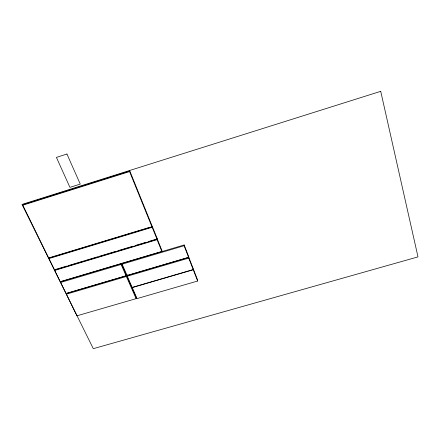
<?xml version="1.0" encoding="UTF-8"?>
<svg xmlns="http://www.w3.org/2000/svg" width="440" height="440" viewBox="0 0 440 440"><rect width="100%" height="100%" fill="white"/><g stroke="black" fill="none" stroke-linecap="round" stroke-linejoin="round"><path stroke-width="0.66" d="M197.632 281.028L197.665 280.181L193.309 268.939L193.264 269.759L197.632 281.028L137.066 298.59L132.248 287.601L193.264 269.759M193.188 269.561L193.232 268.741L188.799 257.301L127.474 275.396L127.264 276.232L132.165 287.408L193.188 269.561L188.738 258.104L188.799 257.301M188.623 257.395L188.683 256.597L184.168 244.954L122.353 263.357L122.133 264.171L127.116 275.545L188.623 257.395L184.102 245.729L184.168 244.954M66.847 266.062L55.061 269.605L54.67 270.43L60.203 281.721L161.865 251.455L161.986 250.663L157.229 238.915L148.715 241.472M116.264 237.474L49.379 257.752L48.972 258.555L54.599 270.039L157.041 239.267L157.179 238.502L152.334 226.545L151.024 226.941M161.865 251.455L157.091 239.679L157.229 238.915M151.993 226.881L152.147 226.138L129.789 170.957L23.309 204.523L22.82 205.216L48.758 258.165L151.993 226.881L129.569 171.578L129.789 170.957M157.041 239.267L152.185 227.282L152.334 226.545M136.12 298.65L136.301 297.776L126.594 275.655L66.721 293.32L66.363 294.19L76.956 315.81L136.12 298.65L126.385 276.49L126.594 275.655M127.116 275.545L127.325 274.709M126.099 275.841L126.308 275.011L121.33 263.659L60.995 281.622L60.621 282.469L66.055 293.557L126.099 275.841L121.105 264.473L121.33 263.659M22.82 205.216L129.569 171.578M117.579 237.078L149.71 227.337M48.972 258.555L152.185 227.282M68.162 265.672L84.529 260.755M85.844 260.359L97.63 256.817M98.939 256.427L115.313 251.504M117.931 250.718L128.409 247.572M129.723 247.176L132.996 246.197M135.614 245.41L141.51 243.639M142.819 243.243L146.091 242.259M54.67 270.43L157.091 239.679M60.621 282.469L121.105 264.473M122.133 264.171L184.102 245.729M66.363 294.19L126.385 276.49M127.264 276.232L188.738 258.104M66.935 154.022L56.419 157.41L69.933 187.352L80.262 184.09L66.935 154.022M380.721 91.328L22 204.435L93.297 348.673L418 256.889L380.721 91.328"/></g></svg>
